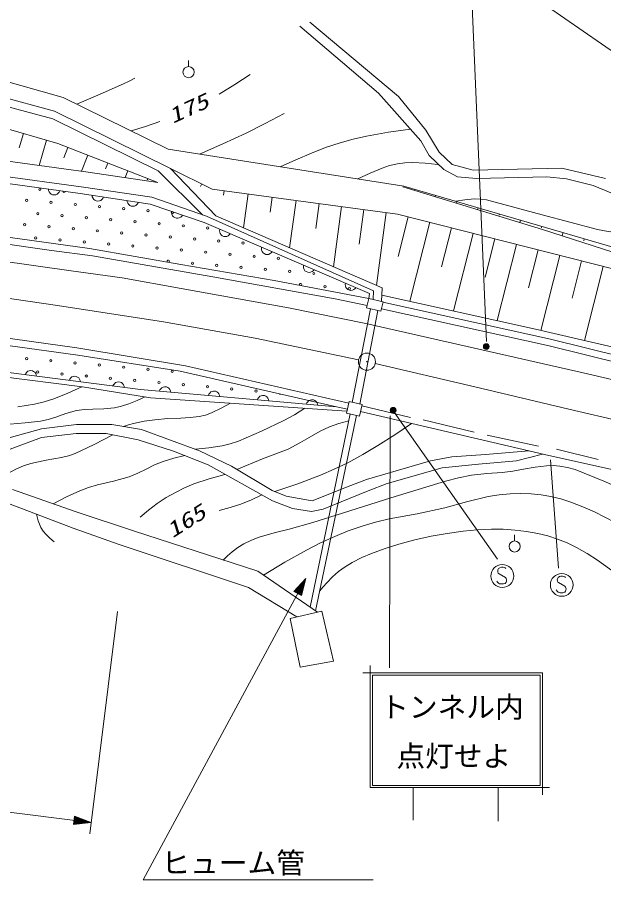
# Model space of a CAD drawing. Units: millimetres, scale not verified. Extents: x -625 to 656109, y -85041 to 274959.
# Drawn here: x 411880 to 462968, y 137609 to 212676 of the extents above; entities that cross this region are included whole.
import ezdxf
from ezdxf.enums import TextEntityAlignment as Align

# ---------------------------------------------------------------- set-up
doc = ezdxf.new("R2010")
doc.units = ezdxf.units.MM
doc.header["$LTSCALE"] = 1000
doc.linetypes.add('LONG_DASHED_DOTTED', pattern=[15.25, 12, -1.5, 0.25, -1.5])
for name, color, linetype, lineweight in [('S-BGD', 7, 'Continuous', 13), ('S-BGD-CRST', 4, 'Continuous', 13), ('S-BGD-HTXT', 6, 'Continuous', 13), ('S-BMK', 2, 'LONG_DASHED_DOTTED', 13)]:
    doc.layers.add(name, color=color, linetype=linetype, lineweight=lineweight)
doc.styles.add('ＭＳ ゴシック', font='')
doc.styles.add('ＭＳ 明朝', font='')
doc.styles.get('ＭＳ ゴシック').set_extended_font_data('MS Gothic')
doc.styles.get('ＭＳ 明朝').set_extended_font_data('MS Mincho')

# ---------------------------------------------------------------- blocks, each defined once
blk = doc.blocks.new('BUHIN5')
at = {"layer": 'S-BMK', "linetype": 'Continuous'}
for radius in [746, 22.5]:
    blk.add_circle((0, 0), radius, dxfattribs=at)
blk = doc.blocks.new('BUHIN8')
at = {"layer": 'S-BGD'}
blk.add_lwpolyline([(495, -68), (440, -177), (367, -265), (258, -361), (141, -406), (20, -424), (-134, -403), (-245, -352), (-346, -278), (-428, -156), (-474, -51), (-495, 68)], dxfattribs=at)
blk = doc.blocks.new('BUHIN9')
at = {"layer": 'S-BGD'}
blk.add_lwpolyline([(495, -73), (438, -181), (365, -269), (255, -364), (137, -407), (16, -424), (-138, -402), (-249, -350), (-349, -274), (-429, -151), (-474, -46), (-495, 73)], dxfattribs=at)
blk = doc.blocks.new('BUHIN11')
at = {"layer": 'S-BGD'}
blk.add_lwpolyline([(460, -197), (378, -287), (284, -353), (153, -417), (29, -428), (-93, -414), (-236, -353), (-330, -275), (-407, -176), (-454, -37), (-470, 76), (-460, 197)], dxfattribs=at)
blk = doc.blocks.new('BUHIN12')
at = {"layer": 'S-BGD'}
blk.add_lwpolyline([(-498, 44), (-448, 155), (-380, 247), (-276, 348), (-161, 398), (-41, 423), (114, 409), (228, 364), (332, 295), (420, 177), (471, 74), (498, -44)], dxfattribs=at)
blk = doc.blocks.new('BUHIN13')
at = {"layer": 'S-BGD'}
blk.add_lwpolyline([(-496, 64), (-442, 173), (-370, 262), (-261, 359), (-145, 404), (-24, 424), (130, 404), (242, 355), (344, 281), (426, 159), (473, 55), (496, -64)], dxfattribs=at)
blk = doc.blocks.new('BUHIN16')
at = {"layer": 'S-BGD'}
blk.add_lwpolyline([(310, 645), (255, 705), (180, 740), (75, 760), (-80, 760), (-210, 725), (-320, 650), (-385, 540), (-390, 425), (-385, 350), (-345, 250), (-275, 195), (270, -120), (330, -210), (370, -335), (360, -455), (325, -550), (255, -640), (100, -685), (-130, -685), (-230, -670), (-325, -625), (-405, -550), (-475, -435)], dxfattribs=at)
blk.add_circle((0, 0), 995, dxfattribs=at)
blk = doc.blocks.new('BUHIN19')
at = {"layer": 'S-BGD'}
blk.add_line((0, 229), (0, 750), dxfattribs=at)
blk.add_circle((0, -262), 484, dxfattribs=at)
blk = doc.blocks.new('plus')
at = {"color": 0, "linetype": 'Continuous', "lineweight": -2}
for p, q in [((-1.25, 0), (1.25, 0)), ((0, -1.25), (0, 1.25))]:
    blk.add_line(p, q, dxfattribs=at)
blk = doc.blocks.new('BUHIN18')
at = {"layer": 'S-BGD'}
for centre, radius in [((0, 0), 250), ((0, 0), 219), ((0, 0), 188), ((0, 0), 156), ((0, 0), 125), ((0, 0), 93.8), ((0, -1), 62.5), ((0, 0), 31.2)]:
    blk.add_circle(centre, radius, dxfattribs=at)

msp = doc.modelspace()

# ---------------------------------------------------------------- hatches: boundary and pattern name
at = {"layer": 'S-BGD'}
h = msp.add_hatch(dxfattribs=at)
h.set_pattern_fill('USER', color=256, style=0, pattern_type=2)
h.set_pattern_definition([(146.92, (400000, 200000), (-818700000, -1256900000), []), (56.92, (400000, 200000), (-1256900000, 818700000), [])])
h.paths.add_polyline_path([(436536, 156097), (435640, 160344), (438408, 160995), (439433, 156636)])

# ---------------------------------------------------------------- linework, layer by layer
for p, q in [((452745, 184455), (451475, 214706)), ((443347, 206081), (436495, 211903)), ((437362, 212250), (445081, 205788)), ((404520, 208864), (415885, 205699)), ((415122, 204507), (403969, 207525)), ((404071, 206777), (414987, 203824)), ((415885, 205699), (425015, 201189)), ((447033, 201918), (443347, 206081)), ((445081, 205788), (447466, 202839)), ((405413, 204555), (415416, 201689)), ((425227, 199520), (415122, 204507)), ((414987, 203824), (424151, 199318)), ((447466, 202839), (448637, 200931)), ((412416, 202549), (412060, 201306)), ((414416, 201976), (413787, 199781)), ((415416, 201689), (424118, 198283)), ((416287, 201348), (415932, 200443)), ((425015, 201189), (445545, 197979)), ((447768, 200640), (447033, 201918)), ((418062, 199202), (406491, 200770)), ((418027, 200667), (417484, 199280)), ((449025, 199426), (447768, 200640)), ((448637, 200931), (449765, 199847)), ((419767, 199986), (419575, 199494)), ((449765, 199847), (451586, 199370)), ((408316, 199173), (417454, 197916)), ((418062, 199202), (424118, 198283)), ((421508, 199305), (421276, 198714)), ((424151, 199318), (428013, 195480)), ((429173, 195400), (425227, 199520)), ((425227, 199520), (428866, 197726)), ((426137, 199072), (426118, 199034)), ((450240, 198775), (449025, 199426)), ((451586, 199370), (459306, 199543)), ((459306, 199543), (463109, 198633)), ((417369, 197322), (408241, 198578)), ((423248, 198623), (423209, 198525)), ((451888, 198645), (450240, 198775)), ((458002, 198775), (451888, 198645)), ((459737, 198602), (458002, 198775)), ((462035, 198038), (459737, 198602)), ((417454, 197916), (423612, 197005)), ((427956, 198175), (427846, 197952)), ((428866, 197726), (437213, 196593)), ((429909, 197584), (429855, 197183)), ((445454, 197928), (457640, 194199)), ((465903, 192048), (445545, 197979)), ((446471, 197710), (446458, 197667)), ((464377, 197084), (462035, 198038)), ((423468, 196420), (417369, 197322)), ((423612, 197005), (428369, 195357)), ((431996, 197301), (431595, 194349)), ((434083, 197018), (433907, 195723)), ((436169, 196734), (435609, 192606)), ((448322, 197171), (448289, 197061)), ((428148, 194798), (423468, 196420)), ((437213, 196593), (444999, 195550)), ((438186, 196462), (437895, 194287)), ((440133, 196202), (439429, 190948)), ((442079, 195941), (441676, 192928)), ((450172, 196631), (450153, 196564)), ((452023, 196092), (451976, 195932)), ((428369, 195357), (442920, 188852)), ((443658, 189112), (429173, 195400)), ((444026, 195680), (443174, 189322)), ((444999, 195550), (463868, 190745)), ((445942, 195310), (445060, 191845)), ((453874, 195553), (453847, 195461)), ((442549, 188633), (428148, 194798)), ((447829, 194829), (446080, 187958)), ((455724, 195014), (455663, 194804)), ((457575, 194475), (457541, 194357)), ((405640, 193701), (414856, 192379)), ((418163, 192556), (409834, 193707)), ((449716, 194349), (448849, 190942)), ((451603, 193868), (449883, 187114)), ((457640, 194199), (466227, 191423)), ((459426, 193935), (459342, 193649)), ((453490, 193388), (452638, 190040)), ((461276, 193396), (461227, 193226)), ((414856, 192379), (418439, 191903)), ((426119, 191161), (418163, 192556)), ((455377, 192907), (453687, 186270)), ((457264, 192427), (456426, 189137)), ((416565, 190599), (406197, 192055)), ((418439, 191903), (428909, 190078)), ((459151, 191946), (457489, 185421)), ((461038, 191466), (460212, 188223)), ((434248, 189752), (426119, 191161)), ((462925, 190986), (461284, 184541)), ((421012, 189986), (416565, 190599)), ((426148, 189066), (421012, 189986)), ((428909, 190078), (439568, 188167)), ((442507, 188209), (434248, 189752)), ((435500, 187379), (426148, 189066)), ((442549, 188633), (442507, 188209)), ((442920, 188852), (442889, 188109)), ((443613, 187941), (443658, 189112)), ((457023, 185529), (443634, 188501)), ((439568, 188167), (442361, 187582)), ((442504, 188199), (442316, 187388)), ((443742, 187911), (442504, 188199)), ((443553, 187100), (443742, 187911)), ((443727, 187879), (454388, 185538)), ((442242, 186035), (435500, 187379)), ((442651, 187310), (441065, 179158)), ((441707, 179014), (443291, 187161)), ((442316, 187388), (443553, 187100)), ((454260, 184952), (443598, 187293)), ((461177, 181742), (442242, 186035)), ((454388, 185538), (458336, 184672)), ((464930, 183694), (457023, 185529)), ((406534, 185369), (417076, 183896)), ((458199, 184088), (454260, 184952)), ((458336, 184672), (466787, 182564)), ((407478, 184608), (417147, 183265)), ((466649, 181980), (458199, 184088)), ((417076, 183896), (426547, 182344)), ((417147, 183265), (426078, 181885)), ((422624, 180273), (403507, 182729)), ((426078, 181885), (439699, 178777)), ((426547, 182344), (440756, 179090)), ((469858, 179657), (461177, 181742)), ((409963, 181465), (417554, 180502)), ((417554, 180502), (423475, 179561)), ((439699, 178777), (422624, 180273)), ((423475, 179561), (431635, 179014)), ((431635, 179014), (440598, 178389)), ((440638, 178565), (439699, 178777)), ((440561, 178225), (440785, 179221)), ((440785, 179221), (441921, 178966)), ((441921, 178966), (441697, 177970)), ((446133, 177838), (441897, 178862)), ((440888, 178152), (437404, 161333)), ((437862, 161020), (441441, 178027)), ((441697, 177970), (440561, 178225)), ((441782, 178348), (457817, 174613)), ((444355, 177989), (444304, 156063)), ((444726, 178308), (453727, 165512)), ((413993, 176861), (417049, 177243)), ((417049, 177243), (420128, 177243)), ((420128, 177243), (422713, 176793)), ((451692, 176556), (447234, 177640)), ((410307, 175827), (413993, 176861)), ((417013, 176451), (414001, 176091)), ((419619, 176451), (417013, 176451)), ((422407, 175911), (419619, 176451)), ((422713, 176793), (427747, 174950)), ((414001, 176091), (410473, 174787)), ((425486, 174922), (422407, 175911)), ((457296, 175340), (452816, 176314)), ((428496, 173709), (425486, 174922)), ((427747, 174950), (430555, 173601)), ((452679, 174608), (456467, 174928)), ((462494, 174195), (458860, 175076)), ((447881, 174068), (449735, 174428)), ((449735, 174428), (452679, 174608)), ((457637, 174655), (455376, 174058)), ((457817, 174613), (464206, 173196)), ((458316, 174160), (459022, 164718)), ((434113, 170586), (428496, 173709)), ((430555, 173601), (434084, 171488)), ((442296, 172450), (447881, 174068)), ((448879, 173473), (444114, 172102)), ((452071, 173765), (448879, 173473)), ((455376, 174058), (452071, 173765)), ((440556, 171765), (442296, 172450)), ((444114, 172102), (442450, 171472)), ((411462, 171582), (417000, 169633)), ((434084, 171488), (435296, 171001)), ((437566, 170596), (440556, 171765)), ((442450, 171472), (438519, 169867)), ((416744, 168198), (410513, 170582)), ((435844, 169912), (434113, 170586)), ((435296, 171001), (437566, 170596)), ((437507, 169664), (435844, 169912)), ((438519, 169867), (437507, 169664)), ((417000, 169633), (422000, 167967)), ((420744, 166787), (416744, 168198)), ((422000, 167967), (432846, 164454)), ((432023, 163046), (420744, 166787)), ((432846, 164454), (438028, 160906)), ((436234, 160483), (432023, 163046)), ((438408, 160995), (435640, 160344)), ((439433, 156636), (438408, 160995)), ((436536, 156097), (435640, 160344)), ((439433, 156636), (436536, 156097)), ((457621, 155626), (442621, 155626)), ((442621, 155626), (442621, 145626)), ((457421, 155426), (442821, 155426)), ((442821, 155426), (442821, 145826)), ((457421, 145826), (457421, 155426)), ((457621, 145626), (457621, 155626)), ((442821, 145826), (457421, 145826)), ((442621, 145626), (457621, 145626)), ((446353, 145626), (446353, 142791)), ((453775, 145626), (453775, 142717))]:
    msp.add_line(p, q, dxfattribs=at)
for points in [[(417072, 205112), (419105, 205971), (421125, 206889), (421622, 207123), (422129, 207362)], [(432181, 207690), (430833, 206822), (429463, 205978)], [(427752, 200761), (429799, 201645), (431819, 202583), (433482, 203429), (435132, 204303)], [(424287, 203591), (423053, 203177), (421802, 202776)], [(446126, 202942), (444208, 202668), (442306, 202335), (441149, 202075), (440000, 201755), (438745, 201329), (437498, 200843), (436143, 200263), (434796, 199660)], [(441559, 198603), (442608, 199107), (443667, 199550), (444318, 199762), (444988, 199917), (445651, 199999), (446324, 200022), (447417, 199967), (448521, 199852), (448552, 199848), (448592, 199844)], [(450072, 196661), (450868, 196797), (451672, 196872), (452216, 196857), (452767, 196780), (457601, 195488), (462429, 194193), (463339, 194020), (464267, 193905), (465341, 193855), (466422, 193864), (466884, 193879), (467356, 193896)], [(426281, 195445), (426205, 195350), (426117, 195277), (425991, 195204), (425867, 195184), (425745, 195189), (425599, 195240), (425499, 195311), (425415, 195404), (425359, 195540), (425334, 195652), (425336, 195773)], [(417494, 180510), (416288, 179967), (415055, 179478), (414231, 179218), (413381, 179014), (412657, 178883), (411924, 178782)], [(405186, 175642), (406262, 176122), (407366, 176549), (408206, 176798), (409063, 176989), (410143, 177158), (411243, 177270), (412576, 177371), (413902, 177532), (414573, 177674), (415232, 177875), (416123, 178186), (417035, 178439), (417744, 178537), (418464, 178575), (419409, 178604), (420340, 178692), (420968, 178830), (421593, 179029), (422312, 179314), (423034, 179631)], [(430453, 179093), (429638, 178639), (428807, 178245), (428278, 178057), (427732, 177927), (426943, 177828), (426138, 177789), (424996, 177749), (423867, 177650), (422940, 177507), (422016, 177304), (421572, 177189), (421130, 177069)], [(427407, 175075), (428568, 175194), (429723, 175374), (430438, 175545), (431145, 175777), (433145, 176650), (435115, 177575), (436029, 178085), (436930, 178645)], [(440764, 177553), (439905, 177314), (439070, 177020), (438280, 176644), (437503, 176207), (436508, 175623), (435479, 175089), (433244, 174230), (431015, 173325)], [(434328, 171390), (436318, 172077), (438292, 172822), (439495, 173336), (440672, 173906), (441989, 174624), (443276, 175395), (444759, 176342), (446224, 177313)], [(420213, 176336), (418592, 175503), (416927, 174717), (416335, 174511), (415725, 174363), (414391, 174134), (413061, 173845), (412438, 173645), (411827, 173385), (411004, 172938), (410204, 172435), (410086, 172358), (409968, 172281)], [(415005, 170335), (416158, 170927), (417330, 171461), (418096, 171746), (418883, 171973), (420270, 172298), (421636, 172680), (422381, 172986), (423114, 173351), (423838, 173711), (424585, 174014), (425512, 174293), (426467, 174527)], [(465384, 171246), (462964, 172299), (460466, 173318), (459801, 173498), (459131, 173618), (458554, 173663), (457968, 173648), (456983, 173523), (455983, 173333), (455057, 173169), (454130, 173066), (452796, 172974), (451461, 172822), (450326, 172595), (449192, 172306), (444422, 170848), (439659, 169343), (437621, 168701), (435558, 168114), (434258, 167802), (432966, 167430), (432289, 167166), (431629, 166843), (431098, 166522), (430596, 166147), (430203, 165798), (429822, 165433)], [(429967, 172891), (428608, 172500), (427272, 172054), (426449, 171717), (425652, 171326), (424854, 170865), (424080, 170348), (423323, 169771), (422595, 169152)], [(433337, 164118), (435197, 165238), (437085, 166305), (438297, 166924), (439536, 167489), (440718, 167963), (441930, 168384), (443092, 168726), (444278, 169012), (446703, 169462), (449118, 169972), (451003, 170501), (452909, 170973), (453856, 171122), (454812, 171211), (455731, 171238), (456648, 171205), (457506, 171116), (458362, 170967), (459240, 170753), (460101, 170481), (461141, 170079), (462164, 169619), (464875, 168225)], [(429482, 169741), (430438, 169997), (431367, 170307), (432290, 170687), (433196, 171096)], [(413545, 169422), (413714, 168834), (413935, 168281), (414138, 167947), (414391, 167646), (414726, 167329), (415094, 167021)], [(463981, 164300), (462429, 165417), (461521, 166000), (460585, 166530), (459781, 166920), (458953, 167255), (458099, 167530), (457225, 167749), (456246, 167929), (455254, 168049), (454216, 168117), (453185, 168123), (451949, 168063), (450717, 167942), (449328, 167753), (447937, 167501), (446523, 167190), (445124, 166821), (443930, 166447), (442749, 166013), (441892, 165648), (441054, 165225), (440437, 164852), (439858, 164431), (439338, 163970), (438850, 163457), (438535, 163093), (438219, 162716)], [(436951, 163698), (436609, 162395), (436048, 162698), (436949, 163695)], [(436462, 162794), (436589, 163028), (436495, 162776), (436429, 162812), (436589, 163028)]]:
    msp.add_lwpolyline(points, dxfattribs=at)
for points in [[(437024, 163833), (435981, 162692), (436641, 162335)], [(436878, 163563), (436587, 162471), (436125, 162721)], [(436806, 163431), (436564, 162547), (436201, 162743)], [(436733, 163295), (436541, 162624), (436277, 162766)], [(436662, 163163), (436518, 162700), (436353, 162789)], [(417865, 142656), (416954, 142562), (417005, 142971)], [(417713, 142675), (417017, 142611), (417054, 142909)]]:
    msp.add_lwpolyline(points, close=True, dxfattribs=at)
for centre in [(413850, 197702), (412704, 196734), (414818, 196556), (416932, 196378), (419046, 196200), (421160, 196023), (423273, 195845), (413672, 195588), (415786, 195410), (417900, 195232), (412526, 194620), (414640, 194442), (420014, 195055), (422128, 194877), (424241, 194699), (426355, 194521), (428469, 194343), (416754, 194264), (418868, 194087), (420982, 193909), (423096, 193731), (413494, 193474), (415608, 193296), (417722, 193119), (419836, 192941), (425209, 193553), (427323, 193375), (429437, 193197), (431551, 193019), (421950, 192763), (424064, 192585), (426177, 192407), (428291, 192229), (430405, 192051), (432519, 191873), (434633, 191696), (427145, 191261), (429259, 191083), (431373, 190905), (433487, 190728), (435601, 190550), (437715, 190372), (438683, 189226), (440796, 189048), (412695, 182961), (414808, 182776), (416922, 182590), (419035, 182405), (413659, 181812), (415772, 181626), (421148, 182220), (423261, 182035), (425374, 181850), (417886, 181441), (419999, 181256), (422112, 181071), (424225, 180886), (426338, 180700), (428452, 180515), (430565, 180330), (432678, 180145)]:
    msp.add_circle(centre, 99.5, dxfattribs=at)
for centre, start, end in [((415964, 197524), 177.46326, 346.86412), ((425387, 195667), 104.14719, 37.64438), ((425032, 191439), 289.87922, 230.21967), ((436569, 189404), 292.29729, 226.5334), ((427488, 181664), 251.19194, 263.10195), ((434791, 179960), 205.37345, 308.92045)]:
    msp.add_arc(centre, 99.5, start, end, dxfattribs=at)
at = {"layer": 'S-BGD-CRST'}
msp.add_line((457977, 213655), (464379, 209270), dxfattribs=at)
at = {"layer": 'S-BGD-HTXT'}
for p, q in [((437024, 163833), (422863, 137609)), ((418195, 141607), (420614, 160957)), ((377625, 147686), (418319, 142599)), ((422863, 137609), (442883, 137609))]:
    msp.add_line(p, q, dxfattribs=at)
for points in [[(418319, 142599), (416877, 143157), (416784, 142413)], [(418014, 142637), (416891, 142513), (416956, 143034)], [(417564, 142694), (417080, 142660), (417103, 142846)]]:
    msp.add_lwpolyline(points, close=True, dxfattribs=at)
for points in [[(418167, 142618), (416829, 142464), (416908, 143097), (418163, 142619)], [(417147, 142746), (417411, 142713), (417143, 142709), (417152, 142783), (417411, 142713)]]:
    msp.add_lwpolyline(points, dxfattribs=at)
at = {"layer": 'S-BMK'}
for p, q in [((408366, 188603), (415391, 187586)), ((415391, 187586), (424632, 186170)), ((424632, 186170), (432607, 184754)), ((432607, 184754), (441603, 182853)), ((443068, 182528), (451735, 180506)), ((451735, 180506), (459933, 178569)), ((459933, 178569), (466640, 177003))]:
    msp.add_line(p, q, dxfattribs=at)

# ---------------------------------------------------------------- block references
for name, p in [('BUHIN19', (426802, 208161)), ('BUHIN8', (415087, 197636)), ('BUHIN9', (418894, 197096)), ('BUHIN9', (421943, 196645)), ('BUHIN11', (429973, 194017)), ('BUHIN11', (433623, 192455)), ('BUHIN11', (437272, 190892)), ('BUHIN11', (440922, 189330)), ('BUHIN18', (452736, 184012)), ('BUHIN5', (442337, 182698)), ('BUHIN13', (413065, 181501)), ('BUHIN13', (416889, 181010)), ('BUHIN13', (420712, 180519)), ('BUHIN12', (424759, 180086)), ('BUHIN12', (429027, 179712)), ('BUHIN12', (433296, 179338)), ('BUHIN12', (437565, 178964)), ('BUHIN18', (444625, 178473)), ('BUHIN19', (455204, 166876)), ('BUHIN16', (454129, 164045)), ('BUHIN16', (459312, 163273))]:
    msp.add_blockref(name, p)
at = {"layer": 'S-BGD', "xscale": 500, "yscale": 500}
for p in [(442621, 155626), (457621, 145626)]:
    msp.add_blockref('plus', p, dxfattribs=at)

# ---------------------------------------------------------------- texts
at = {"layer": 'S-BGD', "style": 'ＭＳ 明朝', "oblique": 15, "width": 1.35}
for s, rotation, p in [('175', 24.6, (425581, 203028)), ('165', 32.2, (425607, 166966))]:
    msp.add_text(s, height=1320, rotation=rotation, dxfattribs=at).set_placement(p, align=Align.BOTTOM_LEFT)
at = {"layer": 'S-BGD', "style": 'ＭＳ ゴシック'}
for s, p in [('トンネル内', (443496, 151178)), ('点灯せよ', (444906, 146910))]:
    msp.add_text(s, height=1833, dxfattribs=at).set_placement(p, align=Align.BOTTOM_LEFT)
at = {"layer": 'S-BGD-HTXT', "style": 'ＭＳ ゴシック'}
msp.add_text('ヒューム管', height=1833, dxfattribs=at).set_placement((424436, 137609), align=Align.BOTTOM_LEFT)

doc.saveas('drawing.dxf')
